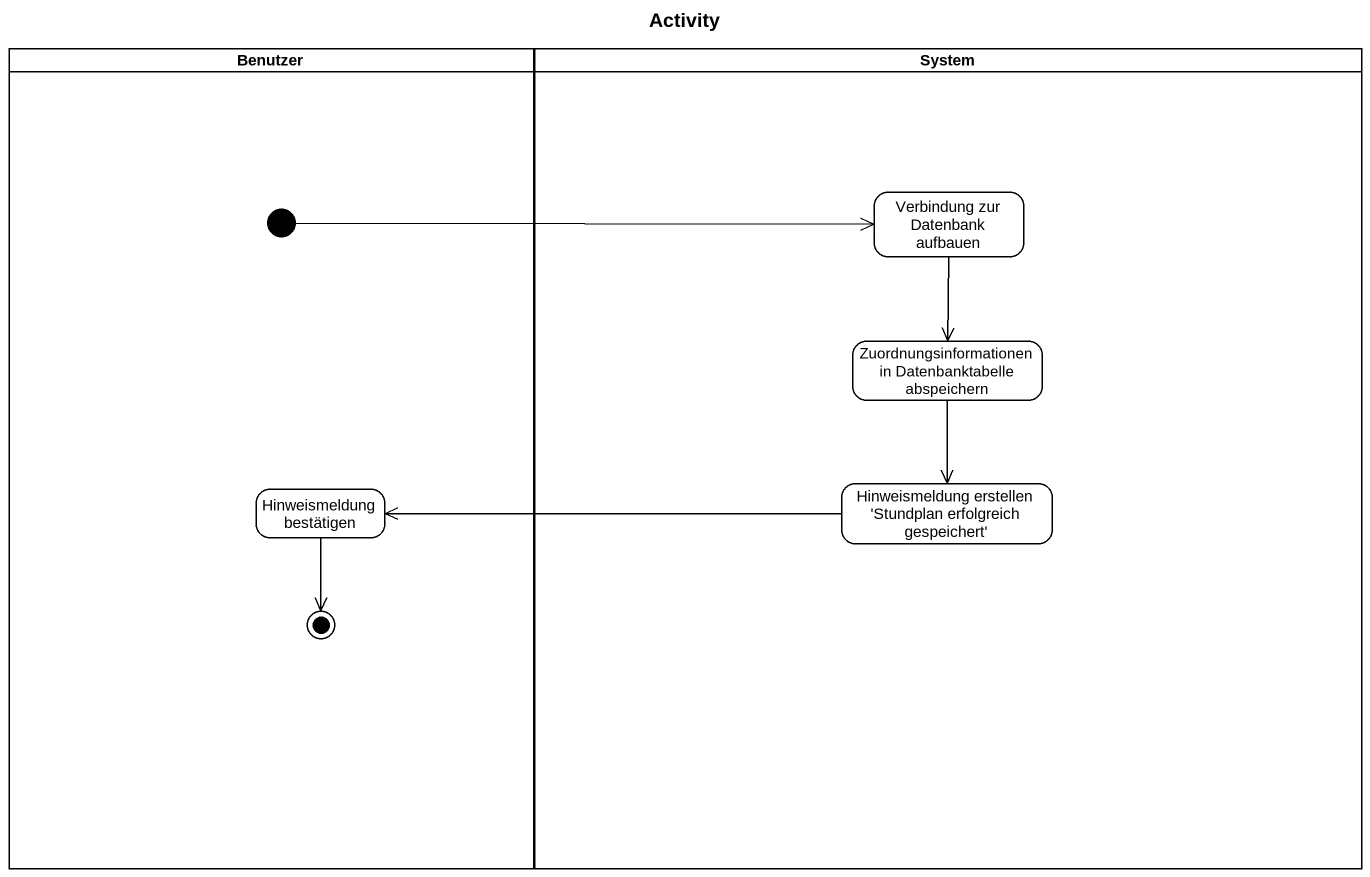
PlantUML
@startuml
title Activity
hide empty description
state Benutzer <<partition>> {
  state initial1 <<start>>
  state "Hinweismeldung bestätigen" as Hinweismeldung_bestätigen
  Hinweismeldung_bestätigen --> [*]
}
state System <<partition>> {
  state "Verbindung zur Datenbank aufbauen" as Verbindung_zur_Datenbank
  state "Zuordnungsinformationen in Datenbanktabelle abspeichern" as Zuordnungsinformationen_in
  state "Hinweismeldung erstellen 'Stundplan erfolgreich gespeichert'" as Hinweismeldung_erstellen
}
initial1 -right-> Verbindung_zur_Datenbank
Verbindung_zur_Datenbank --> Zuordnungsinformationen_in
Zuordnungsinformationen_in --> Hinweismeldung_erstellen
Hinweismeldung_erstellen -left-> Hinweismeldung_bestätigen
@enduml
